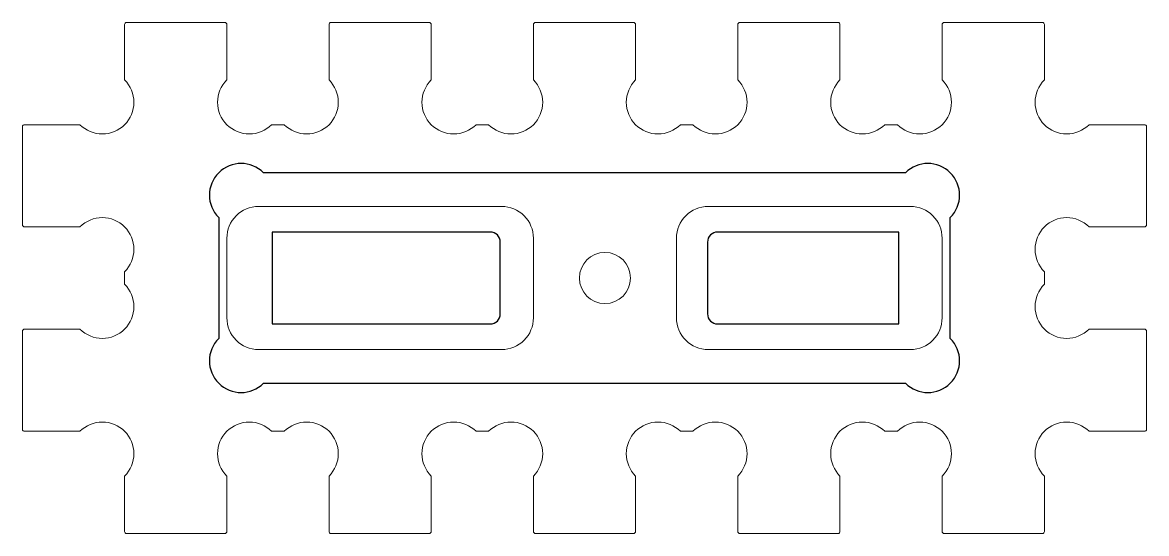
# Model space of a CAD drawing. Extents: x -27.5 to 27.5, y -12.5 to 12.5.
import ezdxf

# ---------------------------------------------------------------- set-up
doc = ezdxf.new("R2010")
doc.units = 0
doc.layers.get('0').update_dxf_attribs({"lineweight": 0})
doc.layers.add('grav1.5mm', color=4, linetype='Continuous')
doc.layers.add('holes', color=1, linetype='Continuous', lineweight=0)

msp = doc.modelspace()

# ---------------------------------------------------------------- linework, layer by layer
msp.add_lwpolyline([(-2.5, 12.4), (-2.5, 9.692, -0.414214), (-2.5, 7.5, -0.414214), (-4.692, 7.5), (-5.308, 7.5, -0.414214), (-7.5, 7.5, -0.414214), (-7.5, 9.692), (-7.5, 12.4, 0.414214), (-7.6, 12.5), (-12.4, 12.5, 0.414214), (-12.5, 12.4), (-12.5, 9.692, -0.414214), (-12.5, 7.5, -0.414214), (-14.692, 7.5), (-15.308, 7.5, -0.414214), (-17.5, 7.5, -0.414214), (-17.5, 9.692), (-17.5, 12.4, 0.414214), (-17.6, 12.5), (-22.4, 12.5, 0.414214), (-22.5, 12.4), (-22.5, 9.692, -0.414214), (-22.5, 7.5, -0.414214), (-24.692, 7.5), (-27.4, 7.5, 0.414214), (-27.5, 7.4), (-27.5, 2.6, 0.414214), (-27.4, 2.5), (-24.692, 2.5, -0.414214), (-22.5, 2.5, -0.414214), (-22.5, 0.308), (-22.5, -0.308, -0.414214), (-22.5, -2.5, -0.414214), (-24.692, -2.5), (-27.4, -2.5, 0.414214), (-27.5, -2.6), (-27.5, -7.4, 0.414214), (-27.4, -7.5), (-24.692, -7.5, -0.414214), (-22.5, -7.5, -0.414214), (-22.5, -9.692), (-22.5, -12.4, 0.414214), (-22.4, -12.5), (-17.6, -12.5, 0.414214), (-17.5, -12.4), (-17.5, -9.692, -0.414214), (-17.5, -7.5, -0.414214), (-15.308, -7.5), (-14.692, -7.5, -0.414214), (-12.5, -7.5, -0.414214), (-12.5, -9.692), (-12.5, -12.4, 0.414214), (-12.4, -12.5), (-7.6, -12.5, 0.414214), (-7.5, -12.4), (-7.5, -9.692, -0.414214), (-7.5, -7.5, -0.414214), (-5.308, -7.5), (-4.692, -7.5, -0.414214), (-2.5, -7.5, -0.414214), (-2.5, -9.692), (-2.5, -12.4, 0.414214), (-2.4, -12.5), (2.4, -12.5, 0.414214), (2.5, -12.4), (2.5, -9.692, -0.414214), (2.5, -7.5, -0.414214), (4.692, -7.5), (5.308, -7.5, -0.414214), (7.5, -7.5, -0.414214), (7.5, -9.692), (7.5, -12.4, 0.414214), (7.6, -12.5), (12.4, -12.5, 0.414214), (12.5, -12.4), (12.5, -9.692, -0.414214), (12.5, -7.5, -0.414214), (14.692, -7.5), (15.308, -7.5, -0.414214), (17.5, -7.5, -0.414214), (17.5, -9.692), (17.5, -12.4, 0.414214), (17.6, -12.5), (22.4, -12.5, 0.414214), (22.5, -12.4), (22.5, -9.692, -0.414214), (22.5, -7.5, -0.414214), (24.692, -7.5), (27.4, -7.5, 0.414214), (27.5, -7.4), (27.5, -2.6, 0.414214), (27.4, -2.5), (24.692, -2.5, -0.414214), (22.5, -2.5, -0.414214), (22.5, -0.308), (22.5, 0.308, -0.414214), (22.5, 2.5, -0.414214), (24.692, 2.5), (27.4, 2.5, 0.414214), (27.5, 2.6), (27.5, 7.4, 0.414214), (27.4, 7.5), (24.692, 7.5, -0.414214), (22.5, 7.5, -0.414214), (22.5, 9.692), (22.5, 12.4, 0.414214), (22.4, 12.5), (17.6, 12.5, 0.414214), (17.5, 12.4), (17.5, 9.692, -0.414214), (17.5, 7.5, -0.414214), (15.308, 7.5), (14.692, 7.5, -0.414214), (12.5, 7.5, -0.414214), (12.5, 9.692), (12.5, 12.4, 0.414214), (12.4, 12.5), (7.6, 12.5, 0.414214), (7.5, 12.4), (7.5, 9.692, -0.414214), (7.5, 7.5, -0.414214), (5.308, 7.5), (4.692, 7.5, -0.414214), (2.5, 7.5, -0.414214), (2.5, 9.692), (2.5, 12.4, 0.414214), (2.4, 12.5), (-2.4, 12.5, 0.414214), (-2.5, 12.4)], format="xyb", close=True)
at = {"layer": 'grav1.5mm', "flags": 128}
for points in [[(-15.708, -5.15), (15.708, -5.15, 1), (17.9, -2.958), (17.9, 2.958, 1), (15.708, 5.15), (-15.708, 5.15, 1), (-17.9, 2.958), (-17.9, -2.958, 1), (-15.708, -5.15)], [(-4.12, 1.755, 0.414214), (-4.615, 2.25), (-15.28, 2.25), (-15.28, -2.25), (-4.615, -2.25, 0.414214), (-4.12, -1.755), (-4.12, 1.755)], [(15.38, -2.25), (15.38, 2.25), (6.515, 2.25, 0.414214), (6.02, 1.755), (6.02, -1.755, 0.414214), (6.515, -2.25), (15.38, -2.25)]]:
    msp.add_lwpolyline(points, format="xyb", dxfattribs=at)
at = {"layer": 'holes'}
for points in [[(-2.5, 1.95), (-2.5, -1.95, -0.414214), (-4.05, -3.5), (-15.95, -3.5, -0.414214), (-17.5, -1.95), (-17.5, 1.95, -0.414214), (-15.95, 3.5), (-4.05, 3.5, -0.414214), (-2.5, 1.95)], [(15.95, 3.5, -0.414214), (17.5, 1.95), (17.5, -1.95, -0.414214), (15.95, -3.5), (6.05, -3.5, -0.414214), (4.5, -1.95), (4.5, 1.95, -0.414214), (6.05, 3.5), (15.95, 3.5)]]:
    msp.add_lwpolyline(points, format="xyb", close=True, dxfattribs=at)
msp.add_circle((1, 0), 1.25, dxfattribs=at)

doc.saveas('drawing.dxf')
